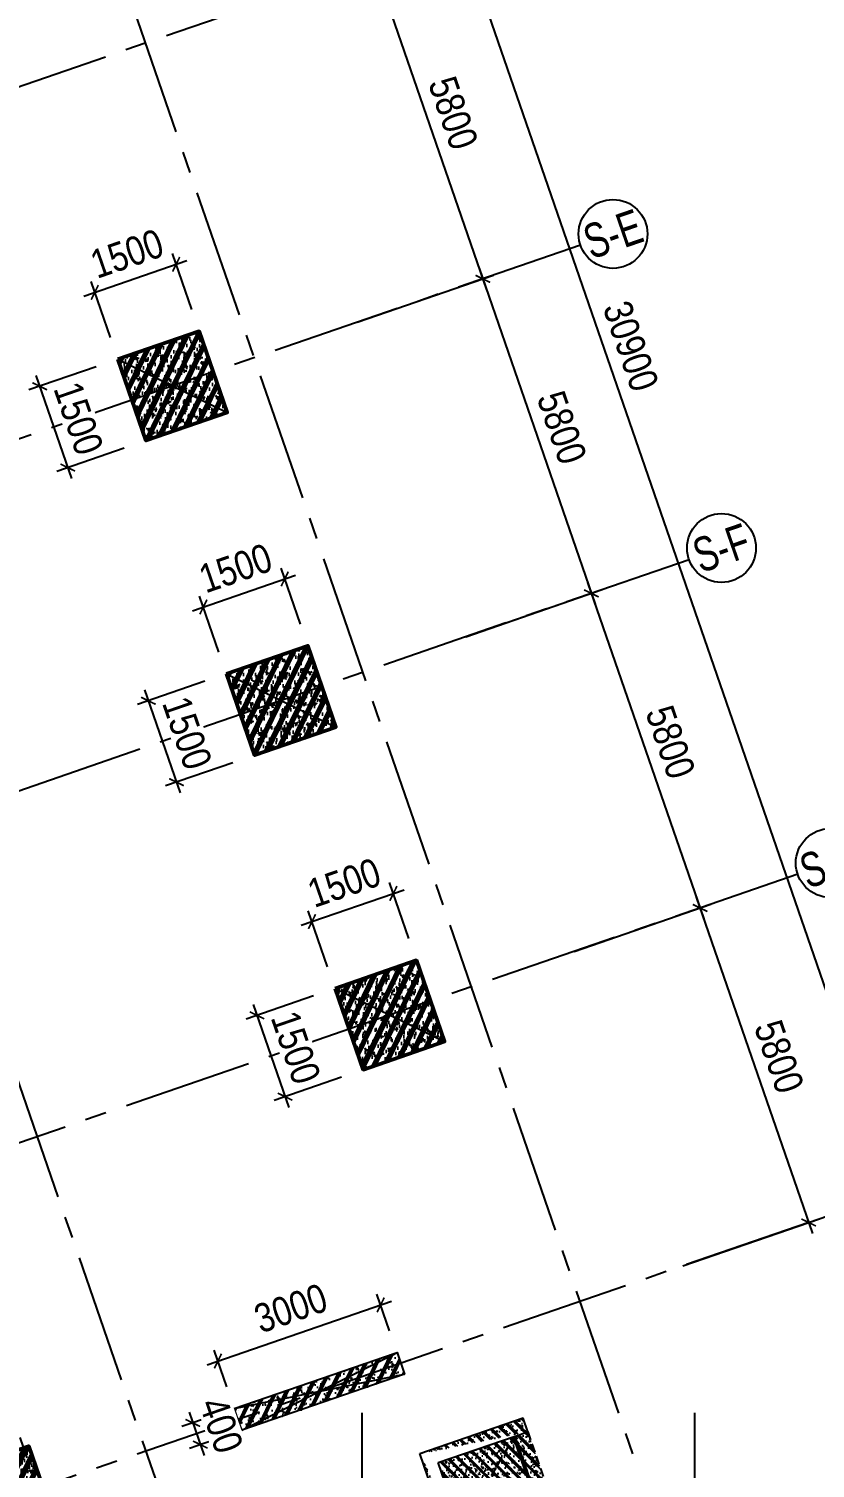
# Model space of a CAD drawing. Header units: millimetres. Extents: x -340714 to 2967022, y -655653 to 62.
# Drawn here: x 1123318 to 1137020, y -136479 to -111390 of the extents above; entities that cross this region are included whole.
import ezdxf
from ezdxf.enums import TextEntityAlignment as Align

# ---------------------------------------------------------------- set-up
doc = ezdxf.new("R2010")
doc.units = ezdxf.units.MM
doc.header["$LTSCALE"] = 100
doc.header["$PDMODE"] = 32
doc.header["$PDSIZE"] = 2.5
doc.linetypes.add('CENTER2', pattern=[1.125, 0.75, -0.125, 0.125, -0.125])
doc.linetypes.add('DASHED', pattern=[4.5, 3, -1.5])
for name, color, linetype in [('ccu11-Khuat', 9, 'DASHED'), ('ccu12-Hatch', 250, 'Continuous'), ('ccu12-Truc', 13, 'CENTER2'), ('KC2-DIM', 251, 'Continuous'), ('KT-Dim', 8, 'Continuous'), ('xref.asix of  podium$0$xref.asix of  podium$0$Xref_ST_MBDV Cot vach 30.7.2022$0$KT-Net cot vach', 6, 'Continuous'), ('Xref_ST_MBDV Cot vach 30.7.2022$0$KT-Net cot vach', 6, 'Continuous'), ('Xref_ST_MBDV Cot vach 30.7.2022|Xref_ST_MBDV Cot vach 30.7.2022|Xref_ST_MBDV Cot vach 30.7.2022|Xref_ST_MBDV Cot vach 30.7.2022|A-GRID-SYM', 50, 'Continuous'), ('Xref_ST_MBDV Cot vach 30.7.2022|Xref_ST_MBDV Cot vach 30.7.2022|Xref_ST_MBDV Cot vach 30.7.2022|Xref_ST_MBDV Cot vach 30.7.2022|KC-Betong', 6, 'Continuous')]:
    doc.layers.add(name, color=color, linetype=linetype)
doc.layers.add('KT-Net cot vach', color=6, linetype='Continuous', lineweight=50)
doc.layers.add('ST_MBDV Cot vach 220805$0$Xref_ST_MBDV Cot vach 30.7.2022$0$KT-Net cot vach', color=6, linetype='Continuous', lineweight=50)
doc.styles.add('Arial Narrow', font='ARIALN.TTF')
doc.styles.add('HBA-Text', font='GOTHIC.TTF')
doc.dimstyles.new('ccu12-200', dxfattribs={"dimscale": 200, "dimtxt": 2.5, "dimasz": 1, "dimexe": 1, "dimexo": 2, "dimgap": 1, "dimtad": 1, "dimdec": 0, "dimrnd": 5, "dimdsep": 46, "dimtxsty": 'Arial Narrow', "dimblk": 'ARCHTICK', "dimcen": -1, "dimdle": 1, "dimclrd": 256, "dimclre": 256, "dimclrt": 3, "dimadec": 0, "dimazin": 2, "dimtfac": 0.1, "dimtdec": 0, "dimtmove": 0, "dimatfit": 1, "dimldrblk": 'ARCHTICK', "dimfxl": 1, "dimtvp": 0.8333333333333334, "dimtolj": 1, "dimtzin": 12, "dimarcsym": 0})

# ---------------------------------------------------------------- blocks, each defined once
blk = doc.blocks.new('_ARCHTICK')
at = {"color": 0, "linetype": 'ByBlock', "const_width": 0.15}
blk.add_lwpolyline([(-0.5, -0.5), (0.5, 0.5)], dxfattribs=at)
blk = doc.blocks.new('*D1048')
at = {"layer": 'Defpoints', "color": 0, "transparency": 16777216}
for p in [(369540.1568463369, -50987.29101526499), (374001.6793293455, -55582.90048880671), (371432.2993522154, -56469.97258824774, -0.001541574509502541)]:
    blk.add_point(p, dxfattribs=at)
at = {"layer": 'KT-Dim', "lineweight": -2, "transparency": 16777216}
for p, q in [((372043.606741606, -49911.39700687397), (374066.9484155995, -55771.95060485942)), ((369918.2570784424, -50856.75284275699), (372297.9259439127, -50035.17803667279)), ((371810.3995843211, -56339.43441573973), (374190.7294453983, -55517.63140255265))]:
    blk.add_line(p, q, dxfattribs=at)
at = {"layer": 'KT-Dim', "lineweight": -2, "transparency": 16777216, "xscale": 200, "yscale": 200, "zscale": 200}
for p, rotation in [((372108.8758278599, -50100.44712292677), 109.0471074728855), ((374001.6793293455, -55582.90048880663), 289.0471074728856)]:
    blk.add_blockref('_ARCHTICK', p, dxfattribs=dict(at, rotation=rotation))
at = {"layer": 'KT-Dim', "color": 3, "transparency": 16777216, "insert": (373485.637401111, -52693.09313867637), "char_height": 500, "attachment_point": 5, "rotation": 289.04710747288556, "style": 'Arial Narrow'}
blk.add_mtext('\\A1;5800', dxfattribs=at)
blk = doc.blocks.new('*D1049')
at = {"layer": 'Defpoints', "color": 0, "transparency": 16777216}
for p in [(367648.0184263776, -45504.6080316184, -0.001541574509499016), (372109.5395214034, -50100.21798436528), (369540.1611836329, -50987.28951782151)]:
    blk.add_point(p, dxfattribs=at)
at = {"layer": 'KT-Dim', "lineweight": -2, "transparency": 16777216}
for p, q in [((368026.1186584832, -45374.0698591104), (370405.7861359683, -44552.49553222465)), ((370151.4669336615, -44428.71450242582), (372174.8086076574, -50289.26810041799)), ((369918.2614157385, -50856.75134531352), (372298.5896374562, -50034.94889811127))]:
    blk.add_line(p, q, dxfattribs=at)
at = {"layer": 'KT-Dim', "lineweight": -2, "transparency": 16777216, "xscale": 200, "yscale": 200, "zscale": 200}
for p, rotation in [((370216.7360199156, -44617.76461847861), 109.0471074728855), ((372109.5395214034, -50100.21798436523), 289.0471074728856)]:
    blk.add_blockref('_ARCHTICK', p, dxfattribs=dict(at, rotation=rotation))
at = {"layer": 'KT-Dim', "color": 3, "transparency": 16777216, "insert": (371593.4975931678, -47210.41063423163), "char_height": 500, "attachment_point": 5, "rotation": 289.04710747288556, "style": 'Arial Narrow'}
blk.add_mtext('\\A1;5800', dxfattribs=at)
blk = doc.blocks.new('*D1053')
at = {"layer": 'Defpoints', "color": 0, "transparency": 16777216}
for p in [(371432.9632642537, -56469.74337386235, 0.0007328238285898986), (375894.4857472667, -61065.35284741067), (373325.10577014, -61952.42494685058, 0.0007638141083008421)]:
    blk.add_point(p, dxfattribs=at)
at = {"layer": 'KT-Dim', "lineweight": -2, "transparency": 16777216}
for p, q in [((373936.4131595246, -55393.84936547071), (375959.7548335206, -61254.40296346338)), ((371811.0634963593, -56339.20520135434), (374190.7323618314, -55517.63039526953)), ((373703.2060022455, -61821.88677434257), (376083.5358633195, -61000.08376115661))]:
    blk.add_line(p, q, dxfattribs=at)
at = {"layer": 'KT-Dim', "lineweight": -2, "transparency": 16777216, "xscale": 200, "yscale": 200, "zscale": 200}
for p, rotation in [((374001.6822457786, -55582.89948152351), 109.0471074728855), ((375894.4857472667, -61065.35284741058), 289.0471074728856)]:
    blk.add_blockref('_ARCHTICK', p, dxfattribs=dict(at, rotation=rotation))
at = {"layer": 'KT-Dim', "color": 3, "transparency": 16777216, "insert": (375378.4438190309, -58175.5454972767), "char_height": 500, "attachment_point": 5, "rotation": 289.04710747288556, "style": 'Arial Narrow'}
blk.add_mtext('\\A1;5800', dxfattribs=at)
blk = doc.blocks.new('*D1054')
at = {"layer": 'Defpoints', "color": 0, "transparency": 16777216}
for p in [(373325.7696821648, -61952.19573245836, 0.0007356123916695267), (377787.2921651835, -66547.80520600891), (375217.9121880565, -67434.87730544893, 0.0007666026713804702)]:
    blk.add_point(p, dxfattribs=at)
at = {"layer": 'KT-Dim', "lineweight": -2, "transparency": 16777216}
for p, q in [((375829.2195774401, -60876.30172406518), (377852.5612514374, -66736.8553220616)), ((373703.8699142704, -61821.65755995034), (376083.5387797469, -61000.08275386399)), ((375596.012420162, -67304.33913294092), (377976.3422812363, -66482.53611975488))]:
    blk.add_line(p, q, dxfattribs=at)
at = {"layer": 'KT-Dim', "lineweight": -2, "transparency": 16777216, "xscale": 200, "yscale": 200, "zscale": 200}
for p, rotation in [((375894.4886636941, -61065.35184011795), 109.0471074728855), ((377787.2921651835, -66547.80520600884), 289.0471074728856)]:
    blk.add_blockref('_ARCHTICK', p, dxfattribs=dict(at, rotation=rotation))
at = {"layer": 'KT-Dim', "color": 3, "transparency": 16777216, "insert": (377271.2502369471, -63657.99785587307), "char_height": 500, "attachment_point": 5, "rotation": 289.04710747288556, "style": 'Arial Narrow'}
blk.add_mtext('\\A1;5800', dxfattribs=at)
blk = doc.blocks.new('GRID-SYM-flat-103')
at = {"layer": 'Xref_ST_MBDV Cot vach 30.7.2022|Xref_ST_MBDV Cot vach 30.7.2022|Xref_ST_MBDV Cot vach 30.7.2022|Xref_ST_MBDV Cot vach 30.7.2022|A-GRID-SYM'}
blk.add_circle((7.814746150539778e-20, 1.307624847908942e-17, 4.374695749536969e-07), 900.0000000000003, dxfattribs=at)
at = {"layer": 'Xref_ST_MBDV Cot vach 30.7.2022|Xref_ST_MBDV Cot vach 30.7.2022|Xref_ST_MBDV Cot vach 30.7.2022|Xref_ST_MBDV Cot vach 30.7.2022|A-GRID-SYM', "style": 'HBA-Text'}
blk.add_attdef('GRID', text='', height=900.0000000000003, rotation=19.04713795291325, dxfattribs=at).set_placement((7.814746150539778e-20, 1.307624847908942e-17, 4.374695749536969e-07), align=Align.MIDDLE_CENTER)
blk = doc.blocks.new('*D1030')
at = {"layer": 'Defpoints', "color": 0, "transparency": 16777216}
for p in [(366646.887502437, -37704.25700299309, 0.0008513056641429317), (379299.6929281668, -66025.65167231504), (376730.3129510398, -66912.72377175502, 0.0007666026713804702)]:
    blk.add_point(p, dxfattribs=at)
at = {"layer": 'KT-Dim', "lineweight": -2, "transparency": 16777216}
for p, q in [((369150.3500194299, -36628.35863698309), (379364.9620144208, -66214.70178836773)), ((367024.9877345426, -37573.71883048506), (369404.6692217366, -36752.13966678189)), ((377108.4131831453, -66782.185599247), (379488.7430442196, -65960.38258606098))]:
    blk.add_line(p, q, dxfattribs=at)
at = {"layer": 'KT-Dim', "lineweight": -2, "transparency": 16777216, "xscale": 200, "yscale": 200, "zscale": 200}
for p, rotation in [((369215.6191056838, -36817.40875303585), 109.0471074728855), ((379299.6929281668, -66025.65167231494), 289.0471074728856)]:
    blk.add_blockref('_ARCHTICK', p, dxfattribs=dict(at, rotation=rotation))
at = {"layer": 'KT-Dim', "color": 3, "transparency": 16777216, "insert": (374688.0158394335, -51272.94954548507), "char_height": 500, "attachment_point": 5, "rotation": 289.04710747288556, "style": 'Arial Narrow'}
blk.add_mtext('\\A1;30900', dxfattribs=at)
blk = doc.blocks.new('LOI-KD-PN')
at = {"layer": 'xref.asix of  podium$0$xref.asix of  podium$0$Xref_ST_MBDV Cot vach 30.7.2022$0$KT-Net cot vach'}
h = blk.add_hatch(dxfattribs=at)
h.set_pattern_fill('1BETONG2-BOP', color=250, scale=30, angle=1.959221683781526e-11, style=0, pattern_type=2)
h.set_pattern_definition([(50.0000000000196, (116462.5052077193, -202415.597105924), (215.1780547802325, -18.82564049470495), [22.5, -247.5]), (355.0000000000196, (116462.5052077193, -202415.597105924), (-41.62540008397717, 225.6576401099893), [18, -198]), (100.4514000000195, (116480.4367117193, -202417.1659079241), (173.5528145141357, 206.8318626183454), [19.122057, -210.3426336]), (46.18420000001959, (116462.5052077193, -202355.597105924), (320.1723145877103, -49.65570429859594), [33.75, -371.25]), (96.63560000001934, (116489.1862312183, -202359.7350980241), (280.3988116645111, 292.2353612702284), [28.68308639999998, -315.5138999999996]), (351.1842000000196, (116462.5052077193, -202355.597105924), (280.3985835399882, 292.2355802776933), [27, -297]), (21.00000000001959, (116492.5052077193, -202370.597105924), (179.0721156355798, -120.7856671995404), [22.5, -247.5]), (226.0000000000196, (116492.5052077193, -202370.597105924), (201.5646367418432, -109.6619427481084), [18, -198]), (71.4514000000196, (116507.427877618, -202380.6625877242), (252.0667885744139, 96.7591490130719), [19.122057, -210.3426336]), (67.5000000000196, (116462.5052077193, -202415.597105924), (-46.77485499139181, 88.31233855206342), [0, -195.6, 0, -201, 0, -198.75]), (4.500000000019592, (116462.5052077193, -202415.597105924), (85.00527716358108, 114.0309565615529), [0, -114.5999999999988, 0, -191.0999999999977, 0, -75.74999999999885]), (327.5000000000196, (116395.6052077189, -202415.5971059243), (160.146730851725, -6.766461520259165), [0, -74.99999999999885, 0, -233.9999999999977, 0, -310.4999999999954]), (317.5000000000196, (116365.6052077189, -202415.5971059243), (174.9558508027056, 30.03149469975515), [0, -97.5, 0, -155.4, 0, -220.5]), (315.0000000000196, (116462.5052077193, -202415.597105924), (90.15611460125399, 90.15611460131564), []), (315.0000000000196, (116462.5052077193, -202378.847105924), (90.15611460125399, 90.15611460131564), [])])
edge = h.paths.add_edge_path()
edge.add_line((360.6418855860829, 4437.403951028595), (-1435.29047197476, 3817.361773282057))
edge.add_line((442.2284024748951, 4201.091252757935), (-1117.40916496329, 3662.62930102367))
edge.add_line((-570.4991636015475, 1312.476543052355), (-1436.987392965704, 3822.231577460188))
edge.add_line((-415.7769247964025, 1630.374288916821), (-1117.409164961427, 3662.62930102367))
edge.add_line((-570.4991636015475, 1312.476543052355), (1225.447126176208, 1932.523638988845))
edge.add_line((-415.7769247964025, 1630.374288916821), (1143.860642641783, 2168.836240651086))
edge.add_line((1143.860642641783, 2168.836240651086), (1225.447126176208, 1932.523638988845))
edge.add_line((442.2284024748951, 4201.091252757935), (360.6418855860829, 4437.403951028595))
at = {"layer": 'Xref_ST_MBDV Cot vach 30.7.2022$0$KT-Net cot vach'}
h = blk.add_hatch(dxfattribs=at)
h.set_pattern_fill('1BETONG2-BOP', color=250, scale=30, angle=1.959221683781526e-11, style=0, pattern_type=2)
h.set_pattern_definition([(50.0000000000196, (116462.5052077183, -202415.5971059242), (215.1780547802325, -18.82564049470495), [22.5, -247.5]), (355.0000000000196, (116462.5052077183, -202415.5971059242), (-41.62540008397717, 225.6576401099893), [18, -198]), (100.4514000000195, (116480.4367117183, -202417.1659079242), (173.5528145141357, 206.8318626183454), [19.122057, -210.3426336]), (46.18420000001959, (116462.5052077183, -202355.5971059242), (320.1723145877103, -49.65570429859594), [33.75, -371.25]), (96.63560000001934, (116489.1862312183, -202359.7350980241), (280.3988116645111, 292.2353612702284), [28.68308639999998, -315.5138999999996]), (351.1842000000196, (116462.5052077183, -202355.5971059242), (280.3985835399882, 292.2355802776933), [27, -297]), (21.00000000001959, (116492.5052077183, -202370.5971059242), (179.0721156355798, -120.7856671995404), [22.5, -247.5]), (226.0000000000196, (116492.5052077183, -202370.5971059242), (201.5646367418432, -109.6619427481084), [18, -198]), (71.4514000000196, (116507.4278776185, -202380.6625877242), (252.0667885744139, 96.7591490130719), [19.122057, -210.3426336]), (67.5000000000196, (116462.5052077183, -202415.5971059242), (-46.77485499139181, 88.31233855206342), [0, -195.6, 0, -201, 0, -198.75]), (4.500000000019592, (116462.5052077183, -202415.5971059242), (85.00527716358108, 114.0309565615529), [0, -114.5999999999992, 0, -191.0999999999984, 0, -75.74999999999922]), (327.5000000000196, (116395.6052077184, -202415.5971059242), (160.146730851725, -6.766461520259165), [0, -74.99999999999922, 0, -233.9999999999984, 0, -310.4999999999969]), (317.5000000000196, (116365.6052077184, -202415.5971059242), (174.9558508027056, 30.03149469975515), [0, -97.5, 0, -155.4, 0, -220.5]), (315.0000000000196, (116462.5052077183, -202415.5971059242), (90.15611460125399, 90.15611460131564), []), (315.0000000000196, (116462.5052077183, -202378.8471059242), (90.15611460125399, 90.15611460131564), [])])
edge = h.paths.add_edge_path()
edge.add_line((360.6418855867814, 4437.403951028653), (-1435.290471974877, 3817.361773282173))
edge.add_line((442.2284024755936, 4201.091252757935), (-1117.409164962359, 3662.62930102367))
edge.add_line((-570.499163600849, 1312.476543052355), (-1436.987392965821, 3822.23157746013))
edge.add_line((-415.7769247966353, 1630.374288916821), (-1117.409164962359, 3662.62930102367))
edge.add_line((-570.499163600849, 1312.476543052355), (1225.447126176325, 1932.523638988787))
edge.add_line((-415.7769247966353, 1630.374288916821), (1143.860642641317, 2168.836240651028))
edge.add_line((1143.860642641084, 2168.836240651028), (1225.447126175975, 1932.523638988787))
edge.add_line((442.2284024755936, 4201.091252757935), (360.6418855868978, 4437.403951028653))
at = {"layer": 'ccu11-Khuat', "ltscale": 0.5, "elevation": 4.458552763714208e-05}
blk.add_lwpolyline([(-415.7769247966353, 1630.374288916821), (-415.7769247966353, 3046.721423876588), (205.9159478715155, 4119.504343272652)], dxfattribs=at)
at = {"layer": 'ccu11-Khuat', "color": 6, "ltscale": 0.5, "elevation": 5.849214727798868e-05}
blk.add_lwpolyline([(442.2284024746623, 4201.091252757935), (1143.864305755822, 2168.837505334464)], dxfattribs=at)
at = {"layer": 'ST_MBDV Cot vach 220805$0$Xref_ST_MBDV Cot vach 30.7.2022$0$KT-Net cot vach', "color": 6, "elevation": 5.849214727798868e-05}
blk.add_lwpolyline([(205.9159478715155, 4119.504343272652), (907.5518511524424, 2087.250595849182)], dxfattribs=at)
at = {"layer": 'xref.asix of  podium$0$xref.asix of  podium$0$Xref_ST_MBDV Cot vach 30.7.2022$0$KT-Net cot vach'}
for p, q in [((360.6418855860829, 4437.403951028595, 6.058219431352707e-05), (-1435.29047197476, 3817.361773282173, 6.526592641280249e-05)), ((442.2284024748951, 4201.091252757935, 5.849214727801644e-05), (360.6418855860829, 4437.403951028595, 6.058219431352707e-05)), ((-1117.40916496329, 3662.62930102367, 6.255962972533113e-05), (442.2284024748951, 4201.091252757935, 5.849214727801644e-05)), ((-570.4991636015475, 1312.476543052355, 4.311176667534666e-05), (-1436.987392965704, 3822.231577460188, 6.530907603666258e-05)), ((-415.7769247964025, 1630.374288916821, 4.45855276371282e-05), (-1117.40916496329, 3662.62930102367, 6.255962972533113e-05))]:
    blk.add_line(p, q, dxfattribs=at)
at = {"layer": 'Xref_ST_MBDV Cot vach 30.7.2022$0$KT-Net cot vach'}
for p, q in [((360.6418855867814, 4437.403951028653, 6.058219431354095e-05), (-1435.29047197476, 3817.361773282173, 6.526592641280249e-05)), ((442.2284024755936, 4201.091252757935, 5.849214727803032e-05), (360.6418855867814, 4437.403951028653, 6.058219431354095e-05)), ((442.2320668317843, 4201.092513844837, 2.881135378197952e-05), (360.6455499429721, 4437.405212115613, 3.090140081749015e-05)), ((-1117.409164962592, 3662.62930102367, 6.255962972533113e-05), (442.2284024755936, 4201.091252757935, 5.849214727801644e-05)), ((-570.499163600849, 1312.476543052355, 4.311176667536054e-05), (-1436.987392965937, 3822.23157746013, 6.530907603667646e-05)), ((-415.7769247966353, 1630.374288916821, 4.458552763714208e-05), (-1117.409164962592, 3662.62930102367, 6.255962972533113e-05))]:
    blk.add_line(p, q, dxfattribs=at)
blk = doc.blocks.new('*U150')
h = blk.add_hatch()
h.set_pattern_fill('VATLIEU04', color=250, scale=40, style=0, pattern_type=2)
h.set_pattern_definition([(49.99999999999999, (-549.9999999999709, 3049.999999999996), (286.9040730403014, -25.10085399303804), [30, -330]), (355, (-549.9999999999709, 3049.999999999996), (-55.50053344520001, 300.8768534800047), [24, -264]), (100.4514, (-526.0913279999709, 3047.908263999996), (231.4037526856086, 275.7758168243814), [25.496076, -280.4568448]), (46.18420000000001, (-549.9999999999709, 3129.999999999996), (426.8964194502578, -66.20760573160723), [45, -495]), (96.6356, (-514.4253019999708, 3124.482677199996), (373.8650822194813, 389.6471483601767), [38.2441152, -420.6852]), (351.1842, (-549.9999999999709, 3129.999999999996), (373.8647780534509, 389.6474403701299), [36, -396]), (21, (-509.9999999999709, 3109.999999999996), (238.7628208473847, -161.0475562661355), [30, -330]), (326.0000000000001, (-509.9999999999709, 3109.999999999996), (97.32613276863269, 290.0600180187412), [24, -264]), (71.4514, (-490.1031067999709, 3096.579357599996), (336.089051432596, 129.012198683981), [25.496076, -280.4568448]), (37.50000000000001, (-549.9999999999709, 3049.999999999996), (4.863942126916267, 133.1575415325246), [0, -260.8, 0, -268, 0, -265]), (7.499999999999999, (-549.9999999999709, 3049.999999999996), (105.2278149768594, 157.7646847529441), [0, -152.8, 0, -254.8, 0, -101]), (327.5, (-639.1999999999709, 3049.999999999996), (213.5289744689636, -9.021948693751902), [0, -100, 0, -312, 0, -414]), (317.5, (-679.1999999999709, 3049.999999999996), (233.2744677369545, 40.04199293292709), [0, -130, 0, -207.2, 0, -294]), (45, (-549.9999999999709, 3049.999999999996), (-120.2081528017131, 120.2081528017131), []), (45, (-549.9999999999709, 3098.999999999996), (-120.2081528017131, 120.2081528017131), [])])
h.paths.add_polyline_path([(-475, -474.9999999999998), (-75, -475.0000000000038), (-74.9999999999709, 2524.999999999996), (-474.9999999999709, 2525)])
at = {"color": 6, "ltscale": 0.25}
blk.add_lwpolyline([(-475, -474.9999999999998), (-75, -475.0000000000038), (-74.9999999999709, 2524.999999999996), (-474.9999999999709, 2525)], close=True, dxfattribs=at)
at = {"layer": 'Defpoints', "linetype": 'ByBlock', "ltscale": 30}
for p, q in [((-75, -475.0000000000038), (-474.9999999999709, 2525)), ((-475, -474.9999999999998), (-74.9999999999709, 2524.999999999996))]:
    blk.add_line(p, q, dxfattribs=at)
blk = doc.blocks.new('*U151')
h = blk.add_hatch()
h.set_pattern_fill('VATLIEU04', color=250, scale=40, style=0, pattern_type=2)
h.set_pattern_definition([(49.99999999999999, (550, -550), (286.9040730403014, -25.10085399303804), [30, -330]), (355, (550, -550), (-55.50053344520001, 300.8768534800047), [24, -264]), (100.4514, (573.908672, -552.091736), (231.4037526856086, 275.7758168243814), [25.496076, -280.4568448]), (46.18420000000001, (550, -470), (426.8964194502578, -66.20760573160723), [45, -495]), (96.6356, (585.574698, -475.5173228), (373.8650822194813, 389.6471483601767), [38.2441152, -420.6852]), (351.1842, (550, -470), (373.8647780534509, 389.6474403701299), [36, -396]), (21, (590, -490), (238.7628208473847, -161.0475562661355), [30, -330]), (326.0000000000001, (590, -490), (97.32613276863269, 290.0600180187412), [24, -264]), (71.4514, (609.8968932, -503.4206424), (336.089051432596, 129.012198683981), [25.496076, -280.4568448]), (37.50000000000001, (550, -550), (4.863942126916267, 133.1575415325246), [0, -260.8, 0, -268, 0, -265]), (7.499999999999999, (550, -550), (105.2278149768594, 157.7646847529441), [0, -152.8, 0, -254.8, 0, -101]), (327.5, (460.8, -550), (213.5289744689636, -9.021948693751902), [0, -100, 0, -312, 0, -414]), (317.5, (420.8, -550), (233.2744677369545, 40.04199293292709), [0, -130, 0, -207.2, 0, -294]), (45, (550, -550), (-120.2081528017131, 120.2081528017131), []), (45, (550, -501), (-120.2081528017131, 120.2081528017131), [])])
h.paths.add_polyline_path([(-475, 475), (1025, 475), (1025, -1025), (-475, -1025)])
at = {"color": 6, "ltscale": 0.25}
blk.add_lwpolyline([(-475, 475), (1025, 475), (1025, -1025), (-475, -1025)], close=True, dxfattribs=at)
at = {"layer": 'Defpoints', "linetype": 'ByBlock', "ltscale": 30}
for p, q in [((1025, 475), (-475, -1025)), ((-475, 475), (1025, -1025))]:
    blk.add_line(p, q, dxfattribs=at)
blk = doc.blocks.new('MBDVCOTVACH-T2-T6-PN')
at = {"layer": 'ccu12-Hatch', "ltscale": 0.5}
h = blk.add_hatch(dxfattribs=at)
h.set_pattern_fill('BETONG', color=256, scale=50, pattern_type=2)
h.set_pattern_definition([(0, (-1923553.406636358, 300749.4537652719), (0, 259.8076212), [6.25, -143.75]), (0, (-1923553.406636358, 300760.2790828219), (0, 259.8076212), [6.25, -143.75]), (120, (-1923553.406636358, 300749.4537652719), (-225.0000000560045, -129.9038105999999), [6.249999999999998, -143.7499999999999]), (120, (-1923544.031636358, 300754.866424072), (-225.0000000560045, -129.9038105999999), [6.249999999999998, -143.7499999999999]), (0, (-1923478.406636358, 300879.3575758719), (0, 259.8076212), [6.25, -143.75]), (0, (-1923478.406636358, 300890.1828934219), (0, 259.8076212), [6.25, -143.75]), (120, (-1923478.406636358, 300879.3575758719), (-225.0000000560045, -129.9038105999999), [6.249999999999998, -143.7499999999999]), (120, (-1923469.031636358, 300884.7702346719), (-225.0000000560045, -129.9038105999999), [6.249999999999998, -143.7499999999999]), (59.99999999999999, (-1923547.156636358, 300749.4537652719), (-225.0000000560045, 129.9038106), [6.25, -143.75]), (59.99999999999999, (-1923556.531636358, 300754.866424072), (-225.0000000560045, 129.9038106), [6.25, -143.75]), (59.99999999999999, (-1923472.156636358, 300619.5499546719), (-225.0000000560045, 129.9038106), [6.25, -143.75]), (59.99999999999999, (-1923481.531636358, 300624.962613472), (-225.0000000560045, 129.9038106), [6.25, -143.75]), (45, (-1923553.406636358, 300749.4537652719), (-53.03300858899107, 53.03300858899107), []), (49.99999999999999, (-1923553.406636358, 300749.4537652719), (358.6300913003767, -31.37606749129755), [37.5, -412.5]), (355, (-1923553.406636358, 300749.4537652719), (-69.3756668065, 376.0960668500059), [30, -330]), (100.4514, (-1923523.520796358, 300746.8390952719), (289.2546908570108, 344.7197710304768), [31.870095, -350.571056]), (46.18420000000001, (-1923553.406636358, 300849.4537652719), (533.6205243128222, -82.75950716450905), [56.25, -618.75]), (96.6356, (-1923508.938263858, 300842.557111772), (467.3313527743517, 487.0589354502209), [47.805144, -525.8565]), (351.1842, (-1923553.406636358, 300849.4537652719), (467.3309725668136, 487.0593004626623), [45, -495]), (21, (-1923503.406636358, 300824.4537652719), (298.4535260592309, -201.3094453326694), [37.5, -412.5]), (326.0000000000001, (-1923503.406636358, 300824.4537652719), (121.6576659607909, 362.5750225234265), [30, -330]), (71.4514, (-1923478.535519858, 300807.6779622719), (420.111314290745, 161.2652483549762), [31.870095, -350.571056]), (37.50000000000001, (-1923553.406636358, 300749.4537652719), (6.079927658645334, 166.4469269156558), [0, -326, 0, -335, 0, -331.25]), (7.499999999999999, (-1923553.406636358, 300749.4537652719), (131.5347687210743, 197.2058559411801), [0, -191, 0, -318.5, 0, -126.25]), (327.5, (-1923664.906636358, 300749.4537652719), (266.9112180862045, -11.27743586718988), [0, -125, 0, -390, 0, -517.5]), (317.5, (-1923714.906636358, 300749.4537652719), (291.5930846711931, 50.05249116615887), [0, -162.5, 0, -259, 0, -367.5])])
edge = h.paths.add_edge_path()
edge.add_arc((4097.65261828457, -8624.055242631817), 750, 0, 360)
edge = h.paths.add_edge_path()
edge.add_arc((1410.005177336978, -253.7429474530509), 750, 0, 360)
edge = h.paths.add_edge_path()
edge.add_arc((101636.8044801299, -32126.61616641039), 750, 0, 360)
edge = h.paths.add_edge_path()
edge.add_arc((54389.03565472178, -32051.75711834745), 750, 0, 360)
at = {"layer": 'KT-Net cot vach', "rotation": 19.04713795399666}
for p in [(57391.73514500447, 5823.388029050664), (59284.5415629372, 340.9356704584789), (61177.34796688659, -5141.516692961333), (54421.11339610536, -13610.03426996863)]:
    blk.add_blockref('*U151', p, dxfattribs=at)
at = {"layer": 'Xref_ST_MBDV Cot vach 30.7.2022|Xref_ST_MBDV Cot vach 30.7.2022|Xref_ST_MBDV Cot vach 30.7.2022|Xref_ST_MBDV Cot vach 30.7.2022|KC-Betong', "linetype": 'ByBlock', "xscale": -0.9999999999999998, "rotation": 289.0471379532163}
blk.add_blockref('*U150', (59241.89047800889, -11945.67000419629), dxfattribs=at)
blk = doc.blocks.new('*D851')
at = {"layer": 'Defpoints', "color": 0, "ltscale": 0.5, "transparency": 16777216}
for p in [(1130072.504067866, -127625.8176370437), (1128654.628457892, -128115.3365382522)]:
    blk.add_point(p, dxfattribs=at)
at = {"layer": 'KC2-DIM', "lineweight": -2, "ltscale": 0.5, "transparency": 16777216}
for p, q in [((1128063.275477737, -127015.3484354069), (1129859.251250371, -126395.2911605428)), ((1129941.96569421, -127247.7174743839), (1129604.931982213, -126271.5102660406)), ((1128524.090084236, -127737.2363755924), (1128187.056372239, -126761.0291672492))]:
    blk.add_line(p, q, dxfattribs=at)
at = {"layer": 'KC2-DIM', "lineweight": -2, "ltscale": 0.5, "transparency": 16777216, "xscale": 200, "yscale": 200, "zscale": 200}
for p, rotation in [((1129670.201169041, -126460.5603473705), 19.04713795399024), ((1128252.325559067, -126950.079248579), 199.0471379539902)]:
    blk.add_blockref('_ARCHTICK', p, dxfattribs=dict(at, rotation=rotation))
at = {"layer": 'KC2-DIM', "color": 3, "ltscale": 0.5, "transparency": 16777216, "insert": (1128812.682467914, -126274.9600545109), "char_height": 500, "attachment_point": 5, "rotation": 19.047137953990237, "style": 'Arial Narrow', "bg_fill": 3, "box_fill_scale": 1.1, "bg_fill_color": 256, "bg_fill_true_color": 13158600, "bg_fill_transparency": 0}
blk.add_mtext('\\A1;1500', dxfattribs=at)
at = {"layer": 'Defpoints', "color": 0, "ltscale": 0.5, "transparency": 16777216}
blk.add_point((1129670.201169041, -126460.5603473705), dxfattribs=at)
blk = doc.blocks.new('*D852')
at = {"layer": 'Defpoints', "color": 0, "ltscale": 0.5, "transparency": 16777216}
for p in [(1128654.628457892, -128115.3365382522), (1129144.1473591, -129533.2121482264)]:
    blk.add_point(p, dxfattribs=at)
at = {"layer": 'KC2-DIM', "lineweight": -2, "ltscale": 0.5, "transparency": 16777216}
for p, q in [((1128276.528295232, -128245.8749119079), (1127104.602617697, -128650.4800591645)), ((1127228.383512199, -128396.1607910068), (1127848.440787063, -130192.1365636407)), ((1128766.047196441, -129663.750521882), (1127594.121518906, -130068.3556691387))]:
    blk.add_line(p, q, dxfattribs=at)
at = {"layer": 'KC2-DIM', "lineweight": -2, "ltscale": 0.5, "transparency": 16777216, "xscale": 200, "yscale": 200, "zscale": 200}
for p, rotation in [((1127293.652699027, -128585.2108723366), 109.0471379539973), ((1127783.171600236, -130003.0864823108), 289.0471379539973)]:
    blk.add_blockref('_ARCHTICK', p, dxfattribs=dict(at, rotation=rotation))
at = {"layer": 'KC2-DIM', "color": 3, "ltscale": 0.5, "transparency": 16777216, "insert": (1127968.771893095, -129145.5677811836), "char_height": 500, "attachment_point": 5, "rotation": 289.0471379539973, "style": 'Arial Narrow', "bg_fill": 3, "box_fill_scale": 1.1, "bg_fill_color": 256, "bg_fill_true_color": 13158600, "bg_fill_transparency": 0}
blk.add_mtext('\\A1;1500', dxfattribs=at)
at = {"layer": 'Defpoints', "color": 0, "ltscale": 0.5, "transparency": 16777216}
blk.add_point((1127783.171600236, -130003.0864823108), dxfattribs=at)
blk = doc.blocks.new('*D853')
at = {"layer": 'Defpoints', "color": 0, "ltscale": 0.5, "transparency": 16777216}
for p in [(1128179.697663917, -122143.3652736239), (1126761.822053942, -122632.8841748324)]:
    blk.add_point(p, dxfattribs=at)
at = {"layer": 'KC2-DIM', "lineweight": -2, "ltscale": 0.5, "transparency": 16777216}
for p, q in [((1126170.469073788, -121532.8960719878), (1127966.444846422, -120912.8387971236)), ((1128049.159290261, -121765.2651109641), (1127712.125578264, -120789.0579026216)), ((1126631.283680286, -122254.7840121727), (1126294.24996829, -121278.5768038301))]:
    blk.add_line(p, q, dxfattribs=at)
at = {"layer": 'KC2-DIM', "lineweight": -2, "ltscale": 0.5, "transparency": 16777216, "xscale": 200, "yscale": 200, "zscale": 200}
for p, rotation in [((1127777.394765092, -120978.1079839515), 19.04713795399024), ((1126359.519155117, -121467.62688516), 199.0471379539902)]:
    blk.add_blockref('_ARCHTICK', p, dxfattribs=dict(at, rotation=rotation))
at = {"layer": 'KC2-DIM', "color": 3, "ltscale": 0.5, "transparency": 16777216, "insert": (1126919.876063965, -120792.5076910917), "char_height": 500, "attachment_point": 5, "rotation": 19.047137953990237, "style": 'Arial Narrow', "bg_fill": 3, "box_fill_scale": 1.1, "bg_fill_color": 256, "bg_fill_true_color": 13158600, "bg_fill_transparency": 0}
blk.add_mtext('\\A1;1500', dxfattribs=at)
at = {"layer": 'Defpoints', "color": 0, "ltscale": 0.5, "transparency": 16777216}
blk.add_point((1127777.394765092, -120978.1079839515), dxfattribs=at)
blk = doc.blocks.new('*D854')
at = {"layer": 'Defpoints', "color": 0, "ltscale": 0.5, "transparency": 16777216}
for p in [(1126761.822053942, -122632.8841748324), (1127251.340955151, -124050.7597848066)]:
    blk.add_point(p, dxfattribs=at)
at = {"layer": 'KC2-DIM', "lineweight": -2, "ltscale": 0.5, "transparency": 16777216}
for p, q in [((1126383.721891283, -122763.422548488), (1125211.796213747, -123168.0276957448)), ((1125335.577108249, -122913.7084275871), (1125955.634383114, -124709.684200221)), ((1126873.240792491, -124181.2981584622), (1125701.315114956, -124585.9033057189))]:
    blk.add_line(p, q, dxfattribs=at)
at = {"layer": 'KC2-DIM', "lineweight": -2, "ltscale": 0.5, "transparency": 16777216, "xscale": 200, "yscale": 200, "zscale": 200}
for p, rotation in [((1125400.846295077, -123102.7585089169), 109.0471379539973), ((1125890.365196286, -124520.6341188911), 289.0471379539973)]:
    blk.add_blockref('_ARCHTICK', p, dxfattribs=dict(at, rotation=rotation))
at = {"layer": 'KC2-DIM', "color": 3, "ltscale": 0.5, "transparency": 16777216, "insert": (1126075.965489146, -123663.1154177639), "char_height": 500, "attachment_point": 5, "rotation": 289.0471379539973, "style": 'Arial Narrow', "bg_fill": 3, "box_fill_scale": 1.1, "bg_fill_color": 256, "bg_fill_true_color": 13158600, "bg_fill_transparency": 0}
blk.add_mtext('\\A1;1500', dxfattribs=at)
at = {"layer": 'Defpoints', "color": 0, "ltscale": 0.5, "transparency": 16777216}
blk.add_point((1125890.365196286, -124520.6341188911), dxfattribs=at)
blk = doc.blocks.new('*D855')
at = {"layer": 'Defpoints', "color": 0, "ltscale": 0.5, "transparency": 16777216}
for p in [(1126286.891245984, -116660.9129150317), (1124869.01563601, -117150.4318162402)]:
    blk.add_point(p, dxfattribs=at)
at = {"layer": 'KC2-DIM', "lineweight": -2, "ltscale": 0.5, "transparency": 16777216}
for p, q in [((1126156.352872328, -116282.8127523719), (1125819.319160331, -115306.6055440293)), ((1124277.662655855, -116050.4437133954), (1126073.638428489, -115430.3864385313)), ((1124738.477262354, -116772.3316535805), (1124401.443550357, -115796.1244452378))]:
    blk.add_line(p, q, dxfattribs=at)
at = {"layer": 'KC2-DIM', "lineweight": -2, "ltscale": 0.5, "transparency": 16777216, "xscale": 200, "yscale": 200, "zscale": 200}
for p, rotation in [((1125884.588347159, -115495.6556253592), 19.04713795399024), ((1124466.712737185, -115985.1745265677), 199.0471379539902)]:
    blk.add_blockref('_ARCHTICK', p, dxfattribs=dict(at, rotation=rotation))
at = {"layer": 'KC2-DIM', "color": 3, "ltscale": 0.5, "transparency": 16777216, "insert": (1125027.069646032, -115310.0553324995), "char_height": 500, "attachment_point": 5, "rotation": 19.047137953990237, "style": 'Arial Narrow', "bg_fill": 3, "box_fill_scale": 1.1, "bg_fill_color": 256, "bg_fill_true_color": 13158600, "bg_fill_transparency": 0}
blk.add_mtext('\\A1;1500', dxfattribs=at)
at = {"layer": 'Defpoints', "color": 0, "ltscale": 0.5, "transparency": 16777216}
blk.add_point((1125884.588347159, -115495.6556253592), dxfattribs=at)
blk = doc.blocks.new('*D856')
at = {"layer": 'Defpoints', "color": 0, "ltscale": 0.5, "transparency": 16777216}
for p in [(1124869.01563601, -117150.4318162402), (1125358.534537218, -118568.3074262144)]:
    blk.add_point(p, dxfattribs=at)
at = {"layer": 'KC2-DIM', "lineweight": -2, "ltscale": 0.5, "transparency": 16777216}
for p, q in [((1124490.91547335, -117280.9701898959), (1123318.989795814, -117685.5753371528)), ((1123442.770690316, -117431.256068995), (1124062.82796518, -119227.231841629)), ((1124980.434374558, -118698.84579987), (1123808.508697023, -119103.4509471269))]:
    blk.add_line(p, q, dxfattribs=at)
at = {"layer": 'KC2-DIM', "lineweight": -2, "ltscale": 0.5, "transparency": 16777216, "xscale": 200, "yscale": 200, "zscale": 200}
for p, rotation in [((1123508.039877144, -117620.3061503249), 109.0471379539973), ((1123997.558778353, -119038.1817602991), 289.0471379539973)]:
    blk.add_blockref('_ARCHTICK', p, dxfattribs=dict(at, rotation=rotation))
at = {"layer": 'KC2-DIM', "color": 3, "ltscale": 0.5, "transparency": 16777216, "insert": (1124183.159071212, -118180.6630591719), "char_height": 500, "attachment_point": 5, "rotation": 289.0471379539973, "style": 'Arial Narrow', "bg_fill": 3, "box_fill_scale": 1.1, "bg_fill_color": 256, "bg_fill_true_color": 13158600, "bg_fill_transparency": 0}
blk.add_mtext('\\A1;1500', dxfattribs=at)
at = {"layer": 'Defpoints', "color": 0, "ltscale": 0.5, "transparency": 16777216}
blk.add_point((1123997.558778353, -119038.1817602991), dxfattribs=at)
blk = doc.blocks.new('*D872')
at = {"layer": 'KC2-DIM', "lineweight": -2, "ltscale": 0.5, "transparency": 16777216}
for p, q in [((1126520.561070126, -135569.9159467892), (1125985.776755156, -135754.5492308337)), ((1126109.557649662, -135500.2299626777), (1126370.634396963, -136256.4302880008)), ((1126651.099443777, -135948.0161094508), (1126116.315128807, -136132.6493934952))]:
    blk.add_line(p, q, dxfattribs=at)
at = {"layer": 'KC2-DIM', "lineweight": -2, "ltscale": 0.5, "transparency": 16777216, "xscale": 200, "yscale": 200, "zscale": 200}
for p, rotation in [((1126174.826836487, -135689.2800440085), 109.0471379532221), ((1126305.365210138, -136067.38020667), 289.0471379532221)]:
    blk.add_blockref('_ARCHTICK', p, dxfattribs=dict(at, rotation=rotation))
at = {"layer": 'KC2-DIM', "color": 3, "ltscale": 0.5, "transparency": 16777216, "insert": (1126670.455766778, -135729.7492292051), "char_height": 500, "attachment_point": 5, "rotation": 289.0471379532222, "style": 'Arial Narrow', "bg_fill": 3, "box_fill_scale": 1.1, "bg_fill_color": 256, "bg_fill_true_color": 13158600, "bg_fill_transparency": 0}
blk.add_mtext('\\A1;400', dxfattribs=at)
at = {"layer": 'Defpoints', "color": 0, "ltscale": 0.5, "transparency": 16777216}
for p in [(1126898.661232788, -135439.3775731387), (1127029.199606438, -135817.4777358003), (1126305.365210138, -136067.38020667)]:
    blk.add_point(p, dxfattribs=at)
blk = doc.blocks.new('*D873')
at = {"layer": 'Defpoints', "color": 0, "ltscale": 0.5, "transparency": 16777216}
for p in [(1129448.525801875, -133632.2783649413), (1129734.412452749, -134460.33977076), (1126898.661232788, -135439.3775731387)]:
    blk.add_point(p, dxfattribs=at)
at = {"layer": 'KC2-DIM', "lineweight": -2, "ltscale": 0.5, "transparency": 16777216}
for p, q in [((1129603.874079099, -134082.2396080985), (1129383.25661505, -133443.2282836105)), ((1126423.724500583, -134676.5853541453), (1129637.575883206, -133567.009178116)), ((1126768.122859137, -135061.2774104772), (1126547.505395088, -134422.2660859892))]:
    blk.add_line(p, q, dxfattribs=at)
at = {"layer": 'KC2-DIM', "lineweight": -2, "ltscale": 0.5, "transparency": 16777216, "xscale": 200, "yscale": 200, "zscale": 200}
for p, rotation in [((1129448.525801875, -133632.2783649413), 19.04713795321794), ((1126612.774581913, -134611.31616732), 199.0471379532179)]:
    blk.add_blockref('_ARCHTICK', p, dxfattribs=dict(at, rotation=rotation))
at = {"layer": 'KC2-DIM', "color": 3, "ltscale": 0.5, "transparency": 16777216, "insert": (1127882.06929576, -133691.4375226647), "char_height": 500, "attachment_point": 5, "rotation": 19.047137953217934, "style": 'Arial Narrow', "bg_fill": 3, "box_fill_scale": 1.1, "bg_fill_color": 256, "bg_fill_true_color": 13158600, "bg_fill_transparency": 0}
blk.add_mtext('\\A1;3000', dxfattribs=at)
blk = doc.blocks.new('Grid-ST-flat-3')
at = {"layer": 'ccu12-Truc', "ltscale": 30}
for p, q in [((361622.2284453712, -32650.9097540056), (374729.8888652188, -70616.82275023795)), ((354060.2251921427, -35261.67722702224), (370215.9049475128, -82056.07930523856)), ((352169.7243788355, -35914.36909527634), (368325.4041342058, -82708.77117349271)), ((371917.5285306431, -44030.56765644263), (347796.6934022299, -52358.24085405765)), ((373810.3320323362, -49513.02102186111), (349695.2078323849, -57838.72253210987)), ((375703.1355340295, -54995.47438727947), (343807.6216429826, -66007.34088114498)), ((377595.9390357226, -60477.92775269795), (312746.7367284152, -82866.99351539748)), ((377787.2916931124, -66547.80383867014), (314639.543147344, -88349.44587364572)), ((369999.3874795342, -69862.92378625314), (369999.3874795342, -104409.5824195731)), ((375799.3874795342, -69862.92378625314), (375799.3874795342, -104409.5824195731))]:
    blk.add_line(p, q, dxfattribs=at)
at = {"layer": 'KT-Dim'}
ref = blk.add_blockref('GRID-SYM-flat-103', (374377.4769590875, -49317.21696731605, 0.001425881237029164), dxfattribs=dict(at, xscale=0.6666666666666666, yscale=0.6666666666666666, zscale=0.6666666666666666))
ref.add_attrib('GRID', 'S-E', dxfattribs={"layer": 'Xref_ST_MBDV Cot vach 30.7.2022|Xref_ST_MBDV Cot vach 30.7.2022|Xref_ST_MBDV Cot vach 30.7.2022|Xref_ST_MBDV Cot vach 30.7.2022|A-GRID-SYM', "height": 600, "rotation": 19, "style": 'HBA-Text', "width": 0.75}).set_placement((374377.4769590875, -49317.21696731605, 0.001425881237029164), align=Align.MIDDLE_CENTER)
ref = blk.add_blockref('GRID-SYM-flat-103', (376267.3946573074, -54791.30224305955, -0.0008485171010659681), dxfattribs=dict(at, xscale=0.6666666666666666, yscale=0.6666666666666666, zscale=0.6666666666666666))
ref.add_attrib('GRID', 'S-F', dxfattribs={"layer": 'Xref_ST_MBDV Cot vach 30.7.2022|Xref_ST_MBDV Cot vach 30.7.2022|Xref_ST_MBDV Cot vach 30.7.2022|Xref_ST_MBDV Cot vach 30.7.2022|A-GRID-SYM', "height": 600, "rotation": 19, "style": 'HBA-Text', "width": 0.75}).set_placement((376267.3946573074, -54791.30224305955, -0.0008485171010659681), align=Align.MIDDLE_CENTER)
ref = blk.add_blockref('GRID-SYM-flat-103', (378163.0897863387, -60282.12165964406, -0.0008513056641429317), dxfattribs=dict(at, xscale=0.6666666666666666, yscale=0.6666666666666666, zscale=0.6666666666666666))
ref.add_attrib('GRID', 'S-H', dxfattribs={"layer": 'Xref_ST_MBDV Cot vach 30.7.2022|Xref_ST_MBDV Cot vach 30.7.2022|Xref_ST_MBDV Cot vach 30.7.2022|Xref_ST_MBDV Cot vach 30.7.2022|A-GRID-SYM', "height": 600, "rotation": 19, "style": 'HBA-Text', "width": 0.75}).set_placement((378163.0897863387, -60282.12165964406, -0.0008513056641429317), align=Align.MIDDLE_CENTER)
for base, p1, p2, picture, middle in [((379299.6929281668, -66025.65167231504, -0.0008513056641429317), (366646.887502437, -37704.25700299307), (376730.3129510398, -66912.723771755, -8.470299276246152e-05), '*D1030', (374688.0158394335, -51272.94954548507, -0.0008513056641429317)), ((372109.5395214034, -50100.21798436528, 0.001541574509502569), (367648.0184263776, -45504.6080316184), (369540.161183633, -50987.2895178215, 0.001541574509502569), '*D1049', (371593.4975931678, -47210.41063423163, 0.001541574509502569)), ((374001.6793293455, -55582.90048880671, 0.001541574509502569), (369540.1568463368, -50987.29101526498, 0.001541574509502791), (371432.2993522154, -56469.97258824773), '*D1048', (373485.637401111, -52693.09313867637, 0.001541574509502569)), ((375894.4857472667, -61065.35284741067, -0.0007356123916695267), (371432.9632642537, -56469.74337386234, -2.788563079628159e-06), (373325.10577014, -61952.42494685057, 2.820171663131532e-05), '*D1053', (375378.4438190309, -58175.5454972767, -0.0007356123916695267)), ((377787.2921651835, -66547.80520600891, -0.0007356123916695267), (373325.7696821648, -61952.19573245837), (375217.9121880564, -67434.87730544893, 3.099027971094348e-05), '*D1054', (377271.2502369471, -63657.99785587307, -0.0007356123916695267))]:
    dim = blk.add_linear_dim(base=base, p1=p1, p2=p2, angle=109.0471074728856, dimstyle='ccu12-200', dxfattribs=at)
    dim.commit()
    dim.dimension.update_dxf_attribs({"geometry": picture, "text_midpoint": middle})

msp = doc.modelspace()

# ---------------------------------------------------------------- block references
msp.add_blockref('Grid-ST-flat-3', (759118.7059176685, -65648.14422032033))
at = {"layer": 'KC2-DIM'}
for name, p in [('MBDVCOTVACH-T2-T6-PN', (1068081.28875288, -123267.7994697334)), ('LOI-KD-PN', (1131568.093243284, -140044.4156364988))]:
    msp.add_blockref(name, p, dxfattribs=at)

# ---------------------------------------------------------------- next in the draw order: dimensions: what is measured, and where the dimension line sits
at = {"layer": 'KC2-DIM', "ltscale": 0.5}
for base, p1, p2, angle, picture, middle in [((1125884.588347159, -115495.6556253592), (1124869.01563601, -117150.4318162402), (1126286.891245984, -116660.9129150317), 19.047137953994998, '*D855', (1125175.650542172, -115740.4150759634)), ((1127777.394765092, -120978.1079839515), (1126761.822053942, -122632.8841748324), (1128179.697663917, -122143.3652736239), 19.047137953980485, '*D853', (1127068.456960105, -121222.8674345557)), ((1129670.201169041, -126460.5603473705), (1128654.628457892, -128115.3365382522), (1130072.504067866, -127625.8176370437), 19.047137953994998, '*D851', (1128961.263364054, -126705.3197979748)), ((1126305.365210138, -136067.38020667), (1126898.661232788, -135439.3775731387), (1127029.199606438, -135817.4777358003), 289.0471379531249, '*D872', (1126240.096023312, -135878.3301253392))]:
    dim = msp.add_linear_dim(base=base, p1=p1, p2=p2, angle=angle, dimstyle='ccu12-200', override={"dimfxl": 150, "dimtfill": 1}, dxfattribs=at)
    dim.commit()
    dim.dimension.update_dxf_attribs({"geometry": picture, "text_midpoint": middle, "dimtype": 161})

# ---------------------------------------------------------------- next in the draw order: dimensions: what is measured, and where the dimension line sits
for base, p1, p2, angle, picture, middle in [((1123997.558778353, -119038.1817602991), (1124869.01563601, -117150.4318162402), (1125358.534537218, -118568.3074262144), 289.04713795397157, '*D856', (1123752.799327748, -118329.2439553119)), ((1125890.365196286, -124520.6341188911), (1126761.822053942, -122632.8841748324), (1127251.340955151, -124050.7597848066), 289.04713795401346, '*D854', (1125645.605745682, -123811.6963139039)), ((1127783.171600236, -130003.0864823108), (1128654.628457892, -128115.3365382522), (1129144.1473591, -129533.2121482264), 289.0471379539714, '*D852', (1127538.412149631, -129294.1486773236))]:
    dim = msp.add_linear_dim(base=base, p1=p1, p2=p2, angle=angle, dimstyle='ccu12-200', override={"dimfxl": 150, "dimtfill": 1}, dxfattribs=at)
    dim.commit()
    dim.dimension.update_dxf_attribs({"geometry": picture, "text_midpoint": middle, "dimtype": 161})
dim = msp.add_aligned_dim(p1=(1126898.661232788, -135439.3775731387), p2=(1129734.412452749, -134460.33977076), distance=876.0233267182045, dimstyle='ccu12-200', override={"dimfxl": 150, "dimtfill": 1}, dxfattribs=at)
dim.commit()
dim.dimension.update_dxf_attribs({"geometry": '*D873', "text_midpoint": (1127882.06929576, -133691.4375226647)})

doc.saveas('drawing.dxf')
